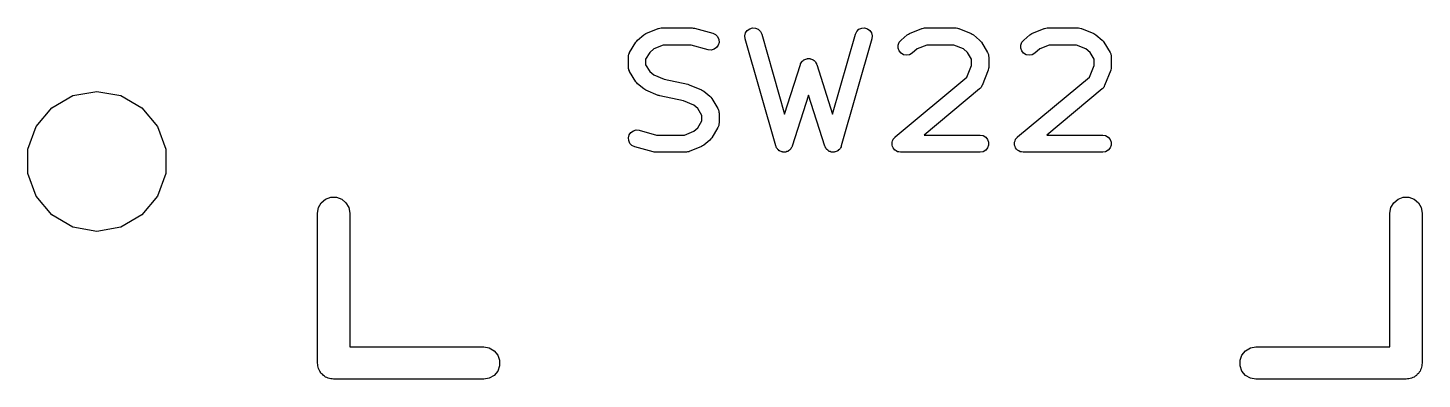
# Model space of a CAD drawing. Extents: x 47 to 330, y -254 to -153.
# Drawn here: x 190.15 to 206.66, y -186.54 to -182.38 of the extents above; entities that cross this region are included whole.
import ezdxf

# ---------------------------------------------------------------- set-up
doc = ezdxf.new("R2010")
doc.units = 0
doc.header["$MEASUREMENT"] = 0
doc.layers.add('BLACK', color=7, linetype='CONTINUOUS')

msp = doc.modelspace()

# ---------------------------------------------------------------- linework, layer by layer
at = {"layer": 'Black'}
for p, q in [((197.461, -182.454), (197.473, -182.446)), ((197.473, -182.446), (197.618, -182.386)), ((197.618, -182.386), (197.621, -182.385)), ((197.621, -182.385), (197.623, -182.384)), ((197.623, -182.384), (197.638, -182.381)), ((197.638, -182.381), (197.653, -182.378)), ((197.653, -182.378), (197.655, -182.378)), ((197.655, -182.378), (197.658, -182.378)), ((197.658, -182.378), (198.02, -182.378)), ((198.02, -182.378), (198.034, -182.38)), ((198.034, -182.38), (198.048, -182.382)), ((198.048, -182.382), (198.265, -182.442)), ((198.265, -182.442), (198.297, -182.457)), ((198.645, -182.472), (198.653, -182.438)), ((198.653, -182.438), (198.673, -182.409)), ((198.673, -182.409), (198.702, -182.388)), ((198.702, -182.388), (198.736, -182.378)), ((198.736, -182.378), (198.771, -182.381)), ((198.771, -182.381), (198.803, -182.395)), ((198.803, -182.395), (198.828, -182.42)), ((198.828, -182.42), (198.844, -182.452)), ((199.955, -182.452), (199.97, -182.42)), ((199.97, -182.42), (199.996, -182.395)), ((199.996, -182.395), (200.028, -182.381)), ((200.028, -182.381), (200.063, -182.378)), ((200.063, -182.378), (200.097, -182.388)), ((200.097, -182.388), (200.125, -182.409)), ((200.125, -182.409), (200.145, -182.438)), ((200.145, -182.438), (200.154, -182.472)), ((200.581, -182.454), (200.594, -182.446)), ((200.594, -182.446), (200.739, -182.386)), ((200.739, -182.386), (200.741, -182.385)), ((200.741, -182.385), (200.743, -182.384)), ((200.743, -182.384), (200.759, -182.381)), ((200.759, -182.381), (200.773, -182.378)), ((200.773, -182.378), (200.776, -182.378)), ((200.776, -182.378), (200.778, -182.378)), ((200.778, -182.378), (201.141, -182.378)), ((201.141, -182.378), (201.143, -182.378)), ((201.143, -182.378), (201.146, -182.378)), ((201.146, -182.378), (201.161, -182.381)), ((201.161, -182.381), (201.176, -182.384)), ((201.176, -182.384), (201.178, -182.385)), ((201.178, -182.385), (201.18, -182.386)), ((201.18, -182.386), (201.325, -182.446)), ((201.325, -182.446), (201.338, -182.454)), ((202.033, -182.454), (202.045, -182.446)), ((202.045, -182.446), (202.19, -182.386)), ((202.19, -182.386), (202.193, -182.385)), ((202.193, -182.385), (202.195, -182.384)), ((202.195, -182.384), (202.21, -182.381)), ((202.21, -182.381), (202.225, -182.378)), ((202.225, -182.378), (202.227, -182.378)), ((202.227, -182.378), (202.23, -182.378)), ((202.23, -182.378), (202.592, -182.378)), ((202.592, -182.378), (202.595, -182.378)), ((202.595, -182.378), (202.597, -182.378)), ((202.597, -182.378), (202.612, -182.381)), ((202.612, -182.381), (202.627, -182.384)), ((202.627, -182.384), (202.629, -182.385)), ((202.629, -182.385), (202.632, -182.386)), ((202.632, -182.386), (202.777, -182.446)), ((202.777, -182.446), (202.789, -182.454)), ((197.28, -182.669), (197.353, -182.548)), ((197.353, -182.548), (197.364, -182.535)), ((197.364, -182.535), (197.375, -182.522)), ((197.375, -182.522), (197.447, -182.462)), ((197.447, -182.462), (197.461, -182.454)), ((197.678, -182.581), (197.566, -182.628)), ((198.007, -182.581), (197.678, -182.581)), ((198.211, -182.638), (198.007, -182.581)), ((198.297, -182.457), (198.322, -182.482)), ((198.33, -182.584), (198.309, -182.612)), ((198.322, -182.482), (198.337, -182.515)), ((198.339, -182.55), (198.33, -182.584)), ((198.337, -182.515), (198.339, -182.55)), ((198.648, -182.507), (198.645, -182.472)), ((199.011, -183.777), (198.648, -182.507)), ((198.844, -182.452), (199.115, -183.399)), ((199.684, -183.399), (199.955, -182.452)), ((200.15, -182.507), (199.787, -183.777)), ((200.154, -182.472), (200.15, -182.507)), ((200.46, -182.582), (200.473, -182.549)), ((200.46, -182.618), (200.46, -182.582)), ((200.473, -182.549), (200.495, -182.522)), ((200.495, -182.522), (200.568, -182.462)), ((200.568, -182.462), (200.581, -182.454)), ((200.798, -182.581), (200.686, -182.628)), ((201.121, -182.581), (200.798, -182.581)), ((201.233, -182.628), (201.121, -182.581)), ((201.338, -182.454), (201.351, -182.462)), ((201.351, -182.462), (201.424, -182.522)), ((201.424, -182.522), (201.435, -182.535)), ((201.435, -182.535), (201.446, -182.548)), ((201.446, -182.548), (201.518, -182.669)), ((201.912, -182.582), (201.924, -182.549)), ((201.912, -182.618), (201.912, -182.582)), ((201.924, -182.549), (201.947, -182.522)), ((201.947, -182.522), (202.019, -182.462)), ((202.019, -182.462), (202.033, -182.454)), ((202.25, -182.581), (202.138, -182.628)), ((202.572, -182.581), (202.25, -182.581)), ((202.684, -182.628), (202.572, -182.581)), ((202.789, -182.454), (202.803, -182.462)), ((202.803, -182.462), (202.875, -182.522)), ((202.875, -182.522), (202.886, -182.535)), ((202.886, -182.535), (202.897, -182.548)), ((202.897, -182.548), (202.97, -182.669)), ((197.266, -182.721), (197.267, -182.712)), ((197.266, -182.842), (197.266, -182.721)), ((197.267, -182.712), (197.268, -182.702)), ((197.268, -182.702), (197.27, -182.695)), ((197.27, -182.695), (197.272, -182.687)), ((197.272, -182.687), (197.277, -182.678)), ((197.277, -182.678), (197.28, -182.669)), ((197.518, -182.668), (197.469, -182.75)), ((197.469, -182.75), (197.469, -182.814)), ((197.566, -182.628), (197.518, -182.668)), ((198.246, -182.641), (198.211, -182.638)), ((198.28, -182.632), (198.246, -182.641)), ((198.309, -182.612), (198.28, -182.632)), ((199.322, -182.777), (199.324, -182.774)), ((199.324, -182.774), (199.335, -182.766)), ((199.335, -182.766), (199.345, -182.756)), ((199.345, -182.756), (199.349, -182.755)), ((199.349, -182.755), (199.352, -182.752)), ((199.352, -182.752), (199.365, -182.748)), ((199.365, -182.748), (199.378, -182.743)), ((199.378, -182.743), (199.382, -182.743)), ((199.382, -182.743), (199.386, -182.742)), ((199.386, -182.742), (199.399, -182.742)), ((199.399, -182.742), (199.413, -182.742)), ((199.413, -182.742), (199.417, -182.743)), ((199.417, -182.743), (199.421, -182.743)), ((199.421, -182.743), (199.434, -182.748)), ((199.434, -182.748), (199.447, -182.752)), ((199.447, -182.752), (199.45, -182.755)), ((199.45, -182.755), (199.454, -182.756)), ((199.454, -182.756), (199.464, -182.766)), ((199.464, -182.766), (199.474, -182.774)), ((199.474, -182.774), (199.477, -182.777)), ((200.472, -182.651), (200.46, -182.618)), ((200.495, -182.678), (200.472, -182.651)), ((200.525, -182.696), (200.495, -182.678)), ((200.56, -182.702), (200.525, -182.696)), ((200.595, -182.696), (200.56, -182.702)), ((200.625, -182.679), (200.595, -182.696)), ((200.686, -182.628), (200.625, -182.679)), ((201.28, -182.668), (201.233, -182.628)), ((201.33, -182.75), (201.28, -182.668)), ((201.33, -182.823), (201.33, -182.75)), ((201.518, -182.669), (201.522, -182.678)), ((201.522, -182.678), (201.527, -182.687)), ((201.527, -182.687), (201.528, -182.695)), ((201.528, -182.695), (201.531, -182.702)), ((201.531, -182.702), (201.531, -182.712)), ((201.531, -182.712), (201.533, -182.721)), ((201.533, -182.721), (201.533, -182.842)), ((201.924, -182.651), (201.912, -182.618)), ((201.946, -182.678), (201.924, -182.651)), ((201.977, -182.696), (201.946, -182.678)), ((202.012, -182.702), (201.977, -182.696)), ((202.046, -182.696), (202.012, -182.702)), ((202.077, -182.679), (202.046, -182.696)), ((202.138, -182.628), (202.077, -182.679)), ((202.732, -182.668), (202.684, -182.628)), ((202.781, -182.75), (202.732, -182.668)), ((202.781, -182.823), (202.781, -182.75)), ((202.97, -182.669), (202.973, -182.678)), ((202.973, -182.678), (202.978, -182.687)), ((202.978, -182.687), (202.98, -182.695)), ((202.98, -182.695), (202.982, -182.702)), ((202.982, -182.702), (202.983, -182.712)), ((202.983, -182.712), (202.984, -182.721)), ((202.984, -182.721), (202.984, -182.842)), ((197.267, -182.852), (197.266, -182.842)), ((197.268, -182.862), (197.267, -182.852)), ((197.27, -182.869), (197.268, -182.862)), ((197.272, -182.877), (197.27, -182.869)), ((197.277, -182.886), (197.272, -182.877)), ((197.28, -182.895), (197.277, -182.886)), ((197.353, -183.016), (197.28, -182.895)), ((197.469, -182.814), (197.518, -182.896)), ((197.518, -182.896), (197.566, -182.936)), ((197.566, -182.936), (197.688, -182.987)), ((199.115, -183.399), (199.303, -182.811)), ((199.303, -182.811), (199.304, -182.808)), ((199.304, -182.808), (199.305, -182.804)), ((199.305, -182.804), (199.313, -182.792)), ((199.313, -182.792), (199.319, -182.78)), ((199.319, -182.78), (199.322, -182.777)), ((199.477, -182.777), (199.48, -182.78)), ((199.48, -182.78), (199.486, -182.792)), ((199.486, -182.792), (199.493, -182.804)), ((199.493, -182.804), (199.494, -182.808)), ((199.494, -182.808), (199.496, -182.811)), ((199.496, -182.811), (199.684, -183.399)), ((201.274, -182.962), (201.33, -182.823)), ((201.526, -182.88), (201.453, -183.062)), ((201.527, -182.877), (201.526, -182.879)), ((201.526, -182.879), (201.526, -182.88)), ((201.53, -182.861), (201.527, -182.877)), ((201.533, -182.846), (201.53, -182.861)), ((201.533, -182.842), (201.533, -182.844)), ((201.533, -182.844), (201.533, -182.846)), ((202.725, -182.962), (202.781, -182.823)), ((202.977, -182.88), (202.904, -183.062)), ((202.978, -182.877), (202.977, -182.879)), ((202.977, -182.879), (202.977, -182.88)), ((202.981, -182.861), (202.978, -182.877)), ((202.984, -182.846), (202.981, -182.861)), ((202.984, -182.842), (202.984, -182.844)), ((202.984, -182.844), (202.984, -182.846)), ((197.364, -183.028), (197.353, -183.016)), ((197.375, -183.041), (197.364, -183.028)), ((197.447, -183.102), (197.375, -183.041)), ((197.461, -183.109), (197.447, -183.102)), ((197.688, -182.987), (197.969, -183.045)), ((197.969, -183.045), (197.978, -183.049)), ((197.978, -183.049), (197.987, -183.051)), ((197.987, -183.051), (198.132, -183.111)), ((200.423, -183.671), (201.274, -182.962)), ((201.424, -183.102), (200.768, -183.648)), ((201.429, -183.096), (201.424, -183.102)), ((201.434, -183.092), (201.429, -183.096)), ((201.44, -183.083), (201.434, -183.092)), ((201.447, -183.075), (201.44, -183.083)), ((201.449, -183.068), (201.447, -183.075)), ((201.453, -183.062), (201.449, -183.068)), ((201.874, -183.671), (202.725, -182.962)), ((202.875, -183.102), (202.22, -183.648)), ((202.88, -183.096), (202.875, -183.102)), ((202.886, -183.092), (202.88, -183.096)), ((202.891, -183.083), (202.886, -183.092)), ((202.898, -183.075), (202.891, -183.083)), ((202.901, -183.068), (202.898, -183.075)), ((202.904, -183.062), (202.901, -183.068)), ((190.437, -183.325), (190.687, -183.181)), ((190.687, -183.181), (190.97, -183.131)), ((190.97, -183.131), (191.253, -183.181)), ((191.253, -183.181), (191.503, -183.325)), ((197.473, -183.118), (197.461, -183.109)), ((197.618, -183.178), (197.473, -183.118)), ((197.628, -183.18), (197.618, -183.178)), ((197.637, -183.184), (197.628, -183.18)), ((197.918, -183.242), (197.637, -183.184)), ((198.04, -183.293), (197.918, -183.242)), ((198.132, -183.111), (198.145, -183.12)), ((198.145, -183.12), (198.158, -183.127)), ((198.158, -183.127), (198.231, -183.188)), ((198.231, -183.188), (198.242, -183.201)), ((198.242, -183.201), (198.253, -183.213)), ((198.253, -183.213), (198.325, -183.334)), ((199.399, -183.176), (199.206, -183.78)), ((199.593, -183.78), (199.399, -183.176)), ((190.252, -183.546), (190.437, -183.325)), ((191.503, -183.325), (191.688, -183.546)), ((198.087, -183.333), (198.04, -183.293)), ((198.137, -183.415), (198.087, -183.333)), ((198.137, -183.479), (198.137, -183.415)), ((198.325, -183.334), (198.329, -183.343)), ((198.329, -183.343), (198.334, -183.352)), ((198.334, -183.352), (198.335, -183.36)), ((198.335, -183.36), (198.338, -183.367)), ((198.338, -183.367), (198.338, -183.377)), ((198.338, -183.377), (198.34, -183.387)), ((198.34, -183.387), (198.34, -183.508)), ((190.154, -183.816), (190.252, -183.546)), ((191.688, -183.546), (191.786, -183.816)), ((197.296, -183.617), (197.325, -183.597)), ((197.325, -183.597), (197.359, -183.588)), ((197.359, -183.588), (197.394, -183.591)), ((197.394, -183.591), (197.599, -183.648)), ((197.928, -183.648), (198.04, -183.601)), ((198.04, -183.601), (198.087, -183.562)), ((198.087, -183.562), (198.137, -183.479)), ((198.325, -183.56), (198.253, -183.681)), ((198.329, -183.551), (198.325, -183.56)), ((198.334, -183.542), (198.329, -183.551)), ((198.335, -183.534), (198.334, -183.542)), ((198.338, -183.527), (198.335, -183.534)), ((198.34, -183.508), (198.338, -183.517)), ((198.338, -183.517), (198.338, -183.527)), ((197.266, -183.679), (197.276, -183.645)), ((197.269, -183.714), (197.266, -183.679)), ((197.284, -183.747), (197.269, -183.714)), ((197.276, -183.645), (197.296, -183.617)), ((197.308, -183.772), (197.284, -183.747)), ((197.599, -183.648), (197.928, -183.648)), ((198.158, -183.767), (198.145, -183.775)), ((198.231, -183.707), (198.158, -183.767)), ((198.242, -183.694), (198.231, -183.707)), ((198.253, -183.681), (198.242, -183.694)), ((200.388, -183.732), (200.394, -183.715)), ((200.388, -183.749), (200.388, -183.732)), ((200.388, -183.732), (200.388, -183.732)), ((200.388, -183.732), (200.388, -183.732)), ((200.388, -183.767), (200.388, -183.749)), ((200.394, -183.784), (200.388, -183.767)), ((200.388, -183.767), (200.388, -183.767)), ((200.388, -183.767), (200.388, -183.767)), ((200.394, -183.715), (200.4, -183.699)), ((200.4, -183.698), (200.411, -183.685)), ((200.4, -183.699), (200.4, -183.698)), ((200.4, -183.699), (200.4, -183.699)), ((200.411, -183.685), (200.423, -183.672)), ((200.423, -183.672), (200.423, -183.671)), ((200.423, -183.672), (200.423, -183.672)), ((200.768, -183.648), (201.431, -183.648)), ((201.431, -183.648), (201.466, -183.654)), ((201.466, -183.654), (201.497, -183.672)), ((201.497, -183.672), (201.519, -183.699)), ((201.519, -183.699), (201.531, -183.732)), ((201.531, -183.767), (201.519, -183.8)), ((201.531, -183.732), (201.531, -183.767)), ((201.839, -183.732), (201.845, -183.715)), ((201.839, -183.749), (201.839, -183.732)), ((201.839, -183.732), (201.839, -183.732)), ((201.839, -183.732), (201.839, -183.732)), ((201.839, -183.767), (201.839, -183.749)), ((201.845, -183.784), (201.839, -183.767)), ((201.839, -183.767), (201.839, -183.767)), ((201.839, -183.767), (201.839, -183.767)), ((201.845, -183.715), (201.851, -183.699)), ((201.851, -183.698), (201.863, -183.685)), ((201.851, -183.699), (201.851, -183.698)), ((201.851, -183.699), (201.851, -183.699)), ((201.863, -183.685), (201.874, -183.672)), ((201.874, -183.672), (201.874, -183.671)), ((201.874, -183.672), (201.874, -183.672)), ((202.22, -183.648), (202.883, -183.648)), ((202.883, -183.648), (202.917, -183.654)), ((202.917, -183.654), (202.948, -183.672)), ((202.948, -183.672), (202.971, -183.699)), ((202.971, -183.699), (202.983, -183.732)), ((202.983, -183.767), (202.971, -183.8)), ((202.983, -183.732), (202.983, -183.767)), ((190.154, -184.104), (190.154, -183.816)), ((191.786, -183.816), (191.786, -184.104)), ((197.34, -183.787), (197.308, -183.772)), ((197.558, -183.847), (197.34, -183.787)), ((197.571, -183.849), (197.558, -183.847)), ((197.585, -183.851), (197.571, -183.849)), ((197.948, -183.851), (197.585, -183.851)), ((197.95, -183.851), (197.948, -183.851)), ((197.953, -183.851), (197.95, -183.851)), ((197.967, -183.848), (197.953, -183.851)), ((197.983, -183.845), (197.967, -183.848)), ((197.985, -183.844), (197.983, -183.845)), ((197.987, -183.843), (197.985, -183.844)), ((198.132, -183.783), (197.987, -183.843)), ((198.145, -183.775), (198.132, -183.783)), ((199.014, -183.783), (199.011, -183.777)), ((199.015, -183.788), (199.014, -183.783)), ((199.021, -183.798), (199.015, -183.788)), ((199.027, -183.809), (199.021, -183.798)), ((199.031, -183.813), (199.027, -183.809)), ((199.034, -183.818), (199.031, -183.813)), ((199.043, -183.825), (199.034, -183.818)), ((199.052, -183.834), (199.043, -183.825)), ((199.057, -183.836), (199.052, -183.834)), ((199.062, -183.839), (199.057, -183.836)), ((199.073, -183.843), (199.062, -183.839)), ((199.084, -183.848), (199.073, -183.843)), ((199.09, -183.848), (199.084, -183.848)), ((199.095, -183.85), (199.09, -183.848)), ((199.107, -183.85), (199.095, -183.85)), ((199.12, -183.851), (199.107, -183.85)), ((199.125, -183.849), (199.12, -183.851)), ((199.131, -183.849), (199.125, -183.849)), ((199.142, -183.844), (199.131, -183.849)), ((199.153, -183.841), (199.142, -183.844)), ((199.158, -183.838), (199.153, -183.841)), ((199.163, -183.835), (199.158, -183.838)), ((199.172, -183.827), (199.163, -183.835)), ((199.182, -183.82), (199.172, -183.827)), ((199.185, -183.816), (199.182, -183.82)), ((199.189, -183.812), (199.185, -183.816)), ((199.195, -183.801), (199.189, -183.812)), ((199.202, -183.791), (199.195, -183.801)), ((199.203, -183.785), (199.202, -183.791)), ((199.206, -183.78), (199.203, -183.785)), ((199.595, -183.785), (199.593, -183.78)), ((199.597, -183.791), (199.595, -183.785)), ((199.604, -183.801), (199.597, -183.791)), ((199.609, -183.812), (199.604, -183.801)), ((199.613, -183.816), (199.609, -183.812)), ((199.617, -183.82), (199.613, -183.816)), ((199.626, -183.827), (199.617, -183.82)), ((199.635, -183.835), (199.626, -183.827)), ((199.641, -183.838), (199.635, -183.835)), ((199.645, -183.841), (199.641, -183.838)), ((199.657, -183.844), (199.645, -183.841)), ((199.668, -183.849), (199.657, -183.844)), ((199.674, -183.849), (199.668, -183.849)), ((199.679, -183.851), (199.674, -183.849)), ((199.691, -183.85), (199.679, -183.851)), ((199.703, -183.85), (199.691, -183.85)), ((199.709, -183.848), (199.703, -183.85)), ((199.714, -183.848), (199.709, -183.848)), ((199.725, -183.843), (199.714, -183.848)), ((199.737, -183.839), (199.725, -183.843)), ((199.741, -183.836), (199.737, -183.839)), ((199.746, -183.834), (199.741, -183.836)), ((199.755, -183.825), (199.746, -183.834)), ((199.765, -183.818), (199.755, -183.825)), ((199.768, -183.813), (199.765, -183.818)), ((199.772, -183.809), (199.768, -183.813)), ((199.777, -183.798), (199.772, -183.809)), ((199.784, -183.788), (199.777, -183.798)), ((199.785, -183.783), (199.784, -183.788)), ((199.787, -183.777), (199.785, -183.783)), ((200.4, -183.8), (200.394, -183.784)), ((200.411, -183.814), (200.4, -183.8)), ((200.4, -183.8), (200.4, -183.8)), ((200.4, -183.8), (200.4, -183.8)), ((200.422, -183.827), (200.411, -183.814)), ((200.423, -183.827), (200.422, -183.827)), ((200.422, -183.827), (200.422, -183.827)), ((200.438, -183.836), (200.423, -183.827)), ((200.453, -183.845), (200.438, -183.836)), ((200.47, -183.848), (200.453, -183.845)), ((200.453, -183.845), (200.453, -183.845)), ((200.453, -183.845), (200.453, -183.845)), ((200.488, -183.851), (200.47, -183.848)), ((201.431, -183.851), (200.488, -183.851)), ((200.488, -183.851), (200.488, -183.851)), ((200.488, -183.851), (200.488, -183.851)), ((201.466, -183.845), (201.431, -183.851)), ((201.497, -183.827), (201.466, -183.845)), ((201.519, -183.8), (201.497, -183.827)), ((201.851, -183.8), (201.845, -183.784)), ((201.863, -183.814), (201.851, -183.8)), ((201.851, -183.8), (201.851, -183.8)), ((201.851, -183.8), (201.851, -183.8)), ((201.874, -183.827), (201.863, -183.814)), ((201.889, -183.836), (201.874, -183.827)), ((201.874, -183.827), (201.874, -183.827)), ((201.874, -183.827), (201.874, -183.827)), ((201.904, -183.845), (201.889, -183.836)), ((201.905, -183.845), (201.904, -183.845)), ((201.904, -183.845), (201.904, -183.845)), ((201.922, -183.848), (201.905, -183.845)), ((201.939, -183.851), (201.922, -183.848)), ((202.883, -183.851), (201.939, -183.851)), ((201.939, -183.851), (201.939, -183.851)), ((201.939, -183.851), (201.939, -183.851)), ((202.917, -183.845), (202.883, -183.851)), ((202.948, -183.827), (202.917, -183.845)), ((202.971, -183.8), (202.948, -183.827)), ((190.252, -184.374), (190.154, -184.104)), ((191.786, -184.104), (191.688, -184.374)), ((190.437, -184.595), (190.252, -184.374)), ((191.688, -184.374), (191.503, -184.595)), ((193.629, -184.45), (193.68, -184.407)), ((193.68, -184.407), (193.742, -184.384)), ((193.742, -184.384), (193.808, -184.384)), ((193.808, -184.384), (193.87, -184.407)), ((193.87, -184.407), (193.921, -184.45)), ((206.329, -184.45), (206.38, -184.407)), ((206.38, -184.407), (206.442, -184.384)), ((206.442, -184.384), (206.508, -184.384)), ((206.508, -184.384), (206.57, -184.407)), ((206.57, -184.407), (206.621, -184.45)), ((193.584, -184.572), (193.596, -184.507)), ((193.584, -186.35), (193.584, -184.572)), ((193.596, -184.507), (193.629, -184.45)), ((193.921, -184.45), (193.954, -184.507)), ((193.954, -184.507), (193.965, -184.572)), ((193.965, -184.572), (193.965, -186.159)), ((206.284, -184.572), (206.296, -184.507)), ((206.284, -186.159), (206.284, -184.572)), ((206.296, -184.507), (206.329, -184.45)), ((206.621, -184.45), (206.654, -184.507)), ((206.654, -184.507), (206.665, -184.572)), ((206.665, -184.572), (206.665, -186.35)), ((190.687, -184.739), (190.437, -184.595)), ((190.97, -184.789), (190.687, -184.739)), ((191.253, -184.739), (190.97, -184.789)), ((191.503, -184.595), (191.253, -184.739)), ((193.965, -186.159), (195.553, -186.159)), ((195.553, -186.159), (195.618, -186.171)), ((195.618, -186.171), (195.675, -186.204)), ((195.675, -186.204), (195.718, -186.255)), ((204.532, -186.255), (204.575, -186.204)), ((204.575, -186.204), (204.632, -186.171)), ((204.632, -186.171), (204.697, -186.159)), ((204.697, -186.159), (206.284, -186.159)), ((193.587, -186.366), (193.584, -186.35)), ((193.587, -186.383), (193.587, -186.366)), ((193.593, -186.399), (193.587, -186.383)), ((193.596, -186.415), (193.593, -186.399)), ((195.718, -186.255), (195.741, -186.317)), ((195.741, -186.383), (195.718, -186.445)), ((195.741, -186.317), (195.741, -186.383)), ((204.509, -186.317), (204.532, -186.255)), ((204.509, -186.383), (204.509, -186.317)), ((204.532, -186.445), (204.509, -186.383)), ((206.657, -186.399), (206.654, -186.415)), ((206.663, -186.383), (206.657, -186.399)), ((206.665, -186.35), (206.663, -186.366)), ((206.663, -186.366), (206.663, -186.383)), ((193.604, -186.43), (193.596, -186.415)), ((193.61, -186.445), (193.604, -186.43)), ((193.621, -186.458), (193.61, -186.445)), ((193.629, -186.472), (193.621, -186.458)), ((193.642, -186.483), (193.629, -186.472)), ((193.653, -186.496), (193.642, -186.483)), ((193.667, -186.504), (193.653, -186.496)), ((193.68, -186.515), (193.667, -186.504)), ((193.695, -186.521), (193.68, -186.515)), ((193.71, -186.529), (193.695, -186.521)), ((193.726, -186.532), (193.71, -186.529)), ((193.742, -186.538), (193.726, -186.532)), ((193.759, -186.538), (193.742, -186.538)), ((193.775, -186.54), (193.759, -186.538)), ((195.553, -186.54), (193.775, -186.54)), ((195.618, -186.529), (195.553, -186.54)), ((195.675, -186.496), (195.618, -186.529)), ((195.718, -186.445), (195.675, -186.496)), ((204.575, -186.496), (204.532, -186.445)), ((204.632, -186.529), (204.575, -186.496)), ((204.697, -186.54), (204.632, -186.529)), ((206.475, -186.54), (204.697, -186.54)), ((206.491, -186.538), (206.475, -186.54)), ((206.508, -186.538), (206.491, -186.538)), ((206.524, -186.532), (206.508, -186.538)), ((206.54, -186.529), (206.524, -186.532)), ((206.555, -186.521), (206.54, -186.529)), ((206.57, -186.515), (206.555, -186.521)), ((206.583, -186.504), (206.57, -186.515)), ((206.597, -186.496), (206.583, -186.504)), ((206.608, -186.483), (206.597, -186.496)), ((206.621, -186.472), (206.608, -186.483)), ((206.629, -186.458), (206.621, -186.472)), ((206.64, -186.445), (206.629, -186.458)), ((206.646, -186.43), (206.64, -186.445)), ((206.654, -186.415), (206.646, -186.43))]:
    msp.add_line(p, q, dxfattribs=at)

doc.saveas('drawing.dxf')
